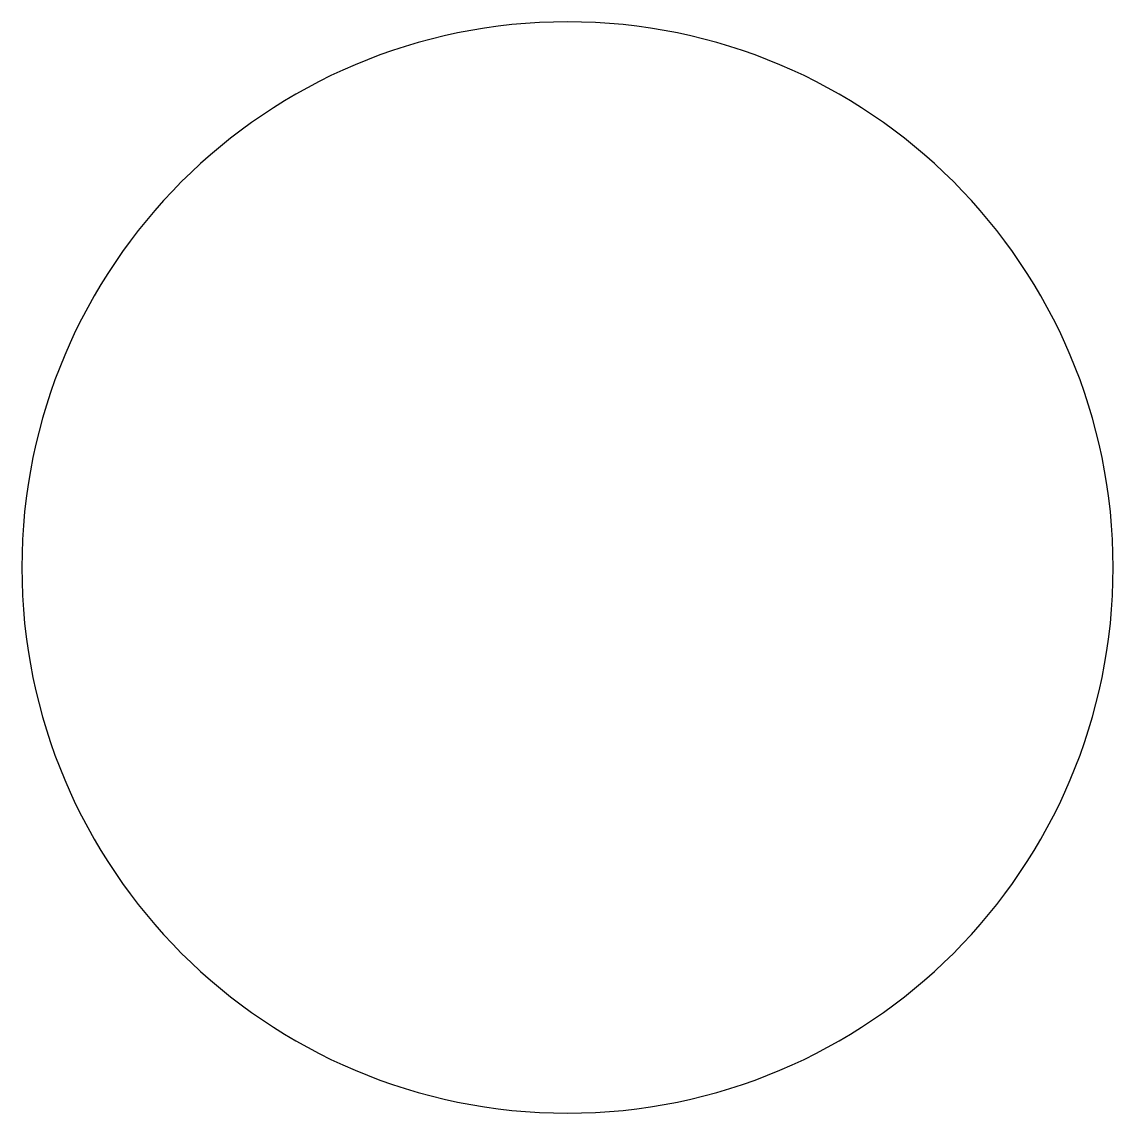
# Model space of a CAD drawing. Extents: x -15 to -5, y 5 to 15.
import ezdxf

# ---------------------------------------------------------------- set-up
doc = ezdxf.new("R2010")
doc.units = 0
doc.layers.add('s001-#def-active-grp', color=7, linetype='CONTINUOUS')

msp = doc.modelspace()

# ---------------------------------------------------------------- linework, layer by layer
at = {"layer": 's001-#def-active-grp', "color": 7, "linetype": 'CONTINUOUS', "lineweight": 30, "true_color": 0x000000}
for start, end in [(90, 180), (0, 90), (180, -90), (-90, 0)]:
    msp.add_arc((-10, 10), 5, start, end, dxfattribs=at)

doc.saveas('drawing.dxf')
